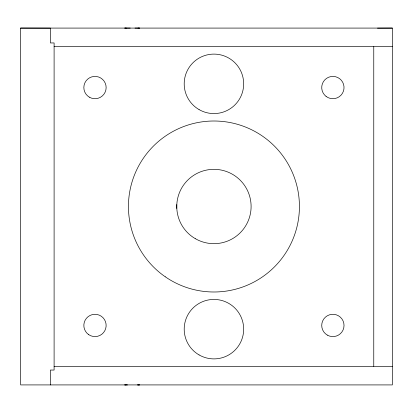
<?xml version="1.0" encoding="UTF-8"?>
<svg xmlns="http://www.w3.org/2000/svg" width="413" height="413" viewBox="0 0 413 413"><rect width="100%" height="100%" fill="white"/><g stroke="black" fill="none" stroke-linecap="round" stroke-linejoin="round"><path stroke-width="0.62" d="M20.65 28.084L20.65 384.916L392.35 384.916L392.35 28.084L20.65 28.084L50.386 28.141L50.386 42.952L54.103 42.952L54.103 370.048L50.386 370.048L50.386 384.916M377.482 28.141L392.35 28.084M130.234 28.079L124.726 28.084L126.264 28.084M135.005 28.089L139.594 28.084L138.056 28.084M54.103 46.669L392.35 46.669M54.103 366.331L392.35 366.331M127.596 384.911L124.69 384.916L126.223 384.916M137.379 384.921L139.558 384.916L138.019 384.916M373.765 46.669L373.765 366.331M176.764 204.574L176.764 208.426M326.089 96.405A11.151 11.151 0 0 0 343.936 89.012A11.151 11.151 0 0 0 328.609 77.252A11.151 11.151 0 0 0 326.089 96.405M327.303 335.103A11.151 11.151 0 0 0 344.029 325.444A11.151 11.151 0 0 0 327.303 315.785A11.151 11.151 0 0 0 327.303 335.103M89.306 97.148A11.151 11.151 0 0 0 106.141 87.685A11.151 11.151 0 0 0 89.528 77.835A11.151 11.151 0 0 0 89.306 97.148M88.754 334.685A11.151 11.151 0 0 0 106.115 326.224A11.151 11.151 0 0 0 90.106 315.418A11.151 11.151 0 0 0 88.754 334.685M165.283 276.798A85.491 85.491 0 0 0 299.141 213.485A85.491 85.491 0 0 0 177.378 129.217A85.491 85.491 0 0 0 165.283 276.798M195.349 238.688A37.17 37.17 0 0 0 251.104 206.5A37.17 37.17 0 0 0 195.349 174.312A37.17 37.17 0 0 0 195.349 238.688M199.066 354.912A29.736 29.736 0 0 0 243.67 329.161A29.736 29.736 0 0 0 199.066 303.41A29.736 29.736 0 0 0 199.066 354.912M199.066 109.59A29.736 29.736 0 0 0 243.67 83.839A29.736 29.736 0 0 0 199.066 58.088A29.736 29.736 0 0 0 199.066 109.59"/></g></svg>
